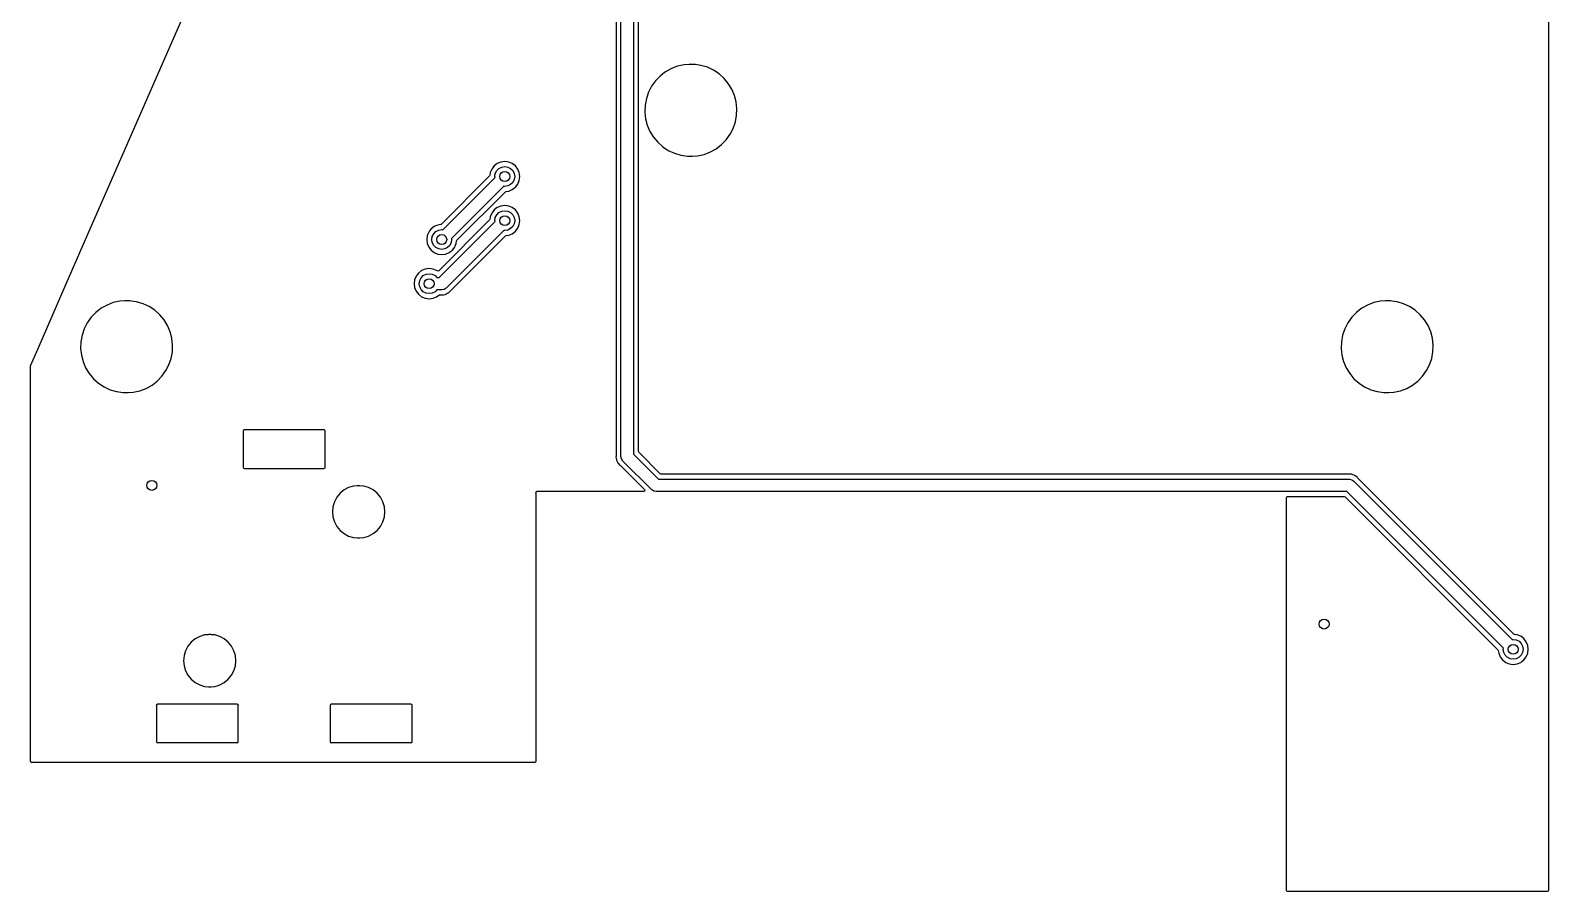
# Model space of a CAD drawing. Extents: x -3.95 to 1.03, y -1.83 to 1.03.
# Drawn here: x -3.953 to -1.544, y -1.834 to -0.468 of the extents above; entities that cross this region are included whole.
import ezdxf

# ---------------------------------------------------------------- set-up
doc = ezdxf.new("R2010")
doc.units = 0
doc.header["$MEASUREMENT"] = 0
doc.layers.add('BLACK', color=7, linetype='CONTINUOUS')

msp = doc.modelspace()

# ---------------------------------------------------------------- linework, layer by layer
at = {"layer": 'BLACK', "linetype": 'CONTINUOUS'}
for p, q in [((-3.8651, -0.8), (-3.607, -0.21)), ((-1.5437, -0.3911), (-1.5437, -1.8325)), ((-3.0156, -1.1443), (-3.0156, -0.4285)), ((-2.9959, -0.4285), (-2.9959, -1.1402)), ((-3.0234, -0.4383), (-3.0234, -1.1432)), ((-2.988, -0.5977), (-2.988, -0.4383)), ((-2.9357, -0.5289), (-2.945, -0.5341)), ((-2.9258, -0.525), (-2.9357, -0.5289)), ((-2.9154, -0.5227), (-2.9258, -0.525)), ((-2.9074, -0.5221), (-2.9154, -0.5227)), ((-2.8994, -0.5221), (-2.9074, -0.5221)), ((-2.9074, -0.5221), (-2.9074, -0.5221)), ((-2.9074, -0.5221), (-2.9074, -0.5221)), ((-2.8973, -0.5225), (-2.8994, -0.5221)), ((-2.8888, -0.5237), (-2.8973, -0.5225)), ((-2.8786, -0.5268), (-2.8888, -0.5237)), ((-2.869, -0.5313), (-2.8786, -0.5268)), ((-2.9609, -0.5483), (-2.9671, -0.5569)), ((-2.9535, -0.5406), (-2.9609, -0.5483)), ((-2.9491, -0.5372), (-2.9535, -0.5406)), ((-2.945, -0.5341), (-2.9491, -0.5372)), ((-2.8601, -0.5372), (-2.869, -0.5313)), ((-2.8521, -0.5443), (-2.8601, -0.5372)), ((-2.8453, -0.5525), (-2.8521, -0.5443)), ((-2.8398, -0.5616), (-2.8453, -0.5525)), ((-2.9754, -0.5765), (-2.9773, -0.587)), ((-2.972, -0.5664), (-2.9754, -0.5765)), ((-2.9754, -0.5765), (-2.9754, -0.5765)), ((-2.9754, -0.5765), (-2.9754, -0.5765)), ((-2.9671, -0.5569), (-2.972, -0.5664)), ((-2.972, -0.5664), (-2.972, -0.5664)), ((-2.972, -0.5664), (-2.972, -0.5664)), ((-2.8356, -0.5714), (-2.8398, -0.5616)), ((-2.8329, -0.5817), (-2.8356, -0.5714)), ((-2.988, -0.9727), (-2.988, -0.5977)), ((-2.9773, -0.587), (-2.9777, -0.5977)), ((-2.9777, -0.5977), (-2.9766, -0.6083)), ((-2.8317, -0.5923), (-2.8329, -0.5817)), ((-2.8321, -0.603), (-2.8317, -0.5923)), ((-2.9766, -0.6083), (-2.9739, -0.6186)), ((-2.9739, -0.6186), (-2.9697, -0.6284)), ((-2.8424, -0.6331), (-2.8375, -0.6236)), ((-2.8375, -0.6236), (-2.834, -0.6135)), ((-2.8375, -0.6236), (-2.8375, -0.6236)), ((-2.8375, -0.6236), (-2.8375, -0.6236)), ((-2.834, -0.6135), (-2.8321, -0.603)), ((-2.9697, -0.6284), (-2.9641, -0.6375)), ((-2.9641, -0.6375), (-2.9573, -0.6457)), ((-2.9573, -0.6457), (-2.9494, -0.6528)), ((-2.8644, -0.6559), (-2.856, -0.6494)), ((-2.856, -0.6494), (-2.8486, -0.6417)), ((-2.8486, -0.6417), (-2.8424, -0.6331)), ((-2.9494, -0.6528), (-2.9405, -0.6587)), ((-2.9405, -0.6587), (-2.9308, -0.6632)), ((-2.9308, -0.6632), (-2.9206, -0.6663)), ((-2.9206, -0.6663), (-2.9101, -0.6679)), ((-2.9101, -0.6679), (-2.9101, -0.6679)), ((-2.9101, -0.6679), (-2.9021, -0.6679)), ((-2.9021, -0.6679), (-2.8941, -0.6673)), ((-2.9021, -0.6679), (-2.9021, -0.6679)), ((-2.8941, -0.6673), (-2.8837, -0.665)), ((-2.8837, -0.665), (-2.8737, -0.6611)), ((-2.8737, -0.6611), (-2.8644, -0.6559)), ((-3.2236, -0.6979), (-3.2241, -0.699)), ((-3.223, -0.6938), (-3.2236, -0.6979)), ((-3.2207, -0.6881), (-3.223, -0.6938)), ((-3.2192, -0.6862), (-3.2207, -0.6881)), ((-3.2169, -0.6831), (-3.2192, -0.6862)), ((-3.2119, -0.6793), (-3.2169, -0.6831)), ((-3.2157, -0.7), (-3.215, -0.6951)), ((-3.215, -0.6951), (-3.2127, -0.6907)), ((-3.2127, -0.6907), (-3.2093, -0.6873)), ((-3.2062, -0.677), (-3.2119, -0.6793)), ((-3.2119, -0.6793), (-3.2119, -0.6793)), ((-3.2093, -0.6873), (-3.2049, -0.685)), ((-3.2, -0.6762), (-3.2062, -0.677)), ((-3.2049, -0.685), (-3.2, -0.6843)), ((-3.1938, -0.677), (-3.2, -0.6762)), ((-3.2, -0.6843), (-3.1951, -0.685)), ((-3.1951, -0.685), (-3.1907, -0.6873)), ((-3.1881, -0.6793), (-3.1938, -0.677)), ((-3.1907, -0.6873), (-3.1873, -0.6907)), ((-3.1831, -0.6831), (-3.1881, -0.6793)), ((-3.1873, -0.6907), (-3.185, -0.6951)), ((-3.185, -0.6951), (-3.1843, -0.7)), ((-3.1793, -0.6881), (-3.1831, -0.6831)), ((-3.177, -0.6938), (-3.1793, -0.6881)), ((-3.1793, -0.6881), (-3.1793, -0.6881)), ((-3.1793, -0.6881), (-3.1793, -0.6881)), ((-3.1761, -0.7), (-3.177, -0.6938)), ((-3.2241, -0.699), (-3.301, -0.7759)), ((-3.2984, -0.7845), (-3.2155, -0.7016)), ((-3.2016, -0.7155), (-3.2845, -0.7984)), ((-3.2155, -0.7016), (-3.2157, -0.7)), ((-3.2, -0.7157), (-3.2016, -0.7155)), ((-3.1951, -0.715), (-3.2, -0.7157)), ((-3.1907, -0.7127), (-3.1951, -0.715)), ((-3.1938, -0.723), (-3.1881, -0.7207)), ((-3.1873, -0.7093), (-3.1907, -0.7127)), ((-3.1881, -0.7207), (-3.1862, -0.7192)), ((-3.185, -0.7049), (-3.1873, -0.7093)), ((-3.1862, -0.7192), (-3.1831, -0.7169)), ((-3.1843, -0.7), (-3.185, -0.7049)), ((-3.1831, -0.7169), (-3.1793, -0.7119)), ((-3.1793, -0.7119), (-3.177, -0.7062)), ((-3.1793, -0.7119), (-3.1793, -0.7119)), ((-3.177, -0.7062), (-3.1761, -0.7)), ((-3.2759, -0.801), (-3.199, -0.7241)), ((-3.2, -0.7462), (-3.2062, -0.747)), ((-3.1938, -0.747), (-3.2, -0.7462)), ((-3.199, -0.7241), (-3.1979, -0.7236)), ((-3.1979, -0.7236), (-3.1938, -0.723)), ((-3.2241, -0.769), (-3.3048, -0.8497)), ((-3.2236, -0.7679), (-3.2241, -0.769)), ((-3.223, -0.7638), (-3.2236, -0.7679)), ((-3.2207, -0.7581), (-3.223, -0.7638)), ((-3.2192, -0.7562), (-3.2207, -0.7581)), ((-3.2169, -0.7531), (-3.2192, -0.7562)), ((-3.2119, -0.7493), (-3.2169, -0.7531)), ((-3.2157, -0.77), (-3.215, -0.7651)), ((-3.2155, -0.7716), (-3.2157, -0.77)), ((-3.215, -0.7651), (-3.2127, -0.7607)), ((-3.2127, -0.7607), (-3.2093, -0.7573)), ((-3.2062, -0.747), (-3.2119, -0.7493)), ((-3.2119, -0.7493), (-3.2119, -0.7493)), ((-3.2093, -0.7573), (-3.2049, -0.755)), ((-3.2049, -0.755), (-3.2, -0.7543)), ((-3.2, -0.7543), (-3.1951, -0.755)), ((-3.1951, -0.755), (-3.1907, -0.7573)), ((-3.1881, -0.7493), (-3.1938, -0.747)), ((-3.1907, -0.7573), (-3.1873, -0.7607)), ((-3.1831, -0.7531), (-3.1881, -0.7493)), ((-3.1873, -0.7607), (-3.185, -0.7651)), ((-3.185, -0.7651), (-3.1843, -0.77)), ((-3.1843, -0.77), (-3.185, -0.7749)), ((-3.1793, -0.7581), (-3.1831, -0.7531)), ((-3.177, -0.7638), (-3.1793, -0.7581)), ((-3.1793, -0.7581), (-3.1793, -0.7581)), ((-3.1793, -0.7581), (-3.1793, -0.7581)), ((-3.1761, -0.77), (-3.177, -0.7638)), ((-3.177, -0.7762), (-3.1761, -0.77)), ((-3.323, -0.7938), (-3.3239, -0.8)), ((-3.3207, -0.7881), (-3.323, -0.7938)), ((-3.3192, -0.7862), (-3.3207, -0.7881)), ((-3.3169, -0.7831), (-3.3192, -0.7862)), ((-3.3119, -0.7793), (-3.3169, -0.7831)), ((-3.315, -0.7951), (-3.3127, -0.7907)), ((-3.3127, -0.7907), (-3.3093, -0.7873)), ((-3.3098, -0.7785), (-3.3119, -0.7793)), ((-3.3119, -0.7793), (-3.3119, -0.7793)), ((-3.3062, -0.777), (-3.3098, -0.7785)), ((-3.3093, -0.7873), (-3.3049, -0.785)), ((-3.3021, -0.7764), (-3.3062, -0.777)), ((-3.3049, -0.785), (-3.3, -0.7843)), ((-3.3041, -0.8602), (-3.2155, -0.7716)), ((-3.301, -0.7759), (-3.3021, -0.7764)), ((-3.3, -0.7843), (-3.2984, -0.7845)), ((-3.2016, -0.7855), (-3.293, -0.877)), ((-3.2856, -0.8807), (-3.199, -0.7941)), ((-3.2, -0.7857), (-3.2016, -0.7855)), ((-3.1951, -0.785), (-3.2, -0.7857)), ((-3.199, -0.7941), (-3.1979, -0.7936)), ((-3.1979, -0.7936), (-3.1938, -0.793)), ((-3.1907, -0.7827), (-3.1951, -0.785)), ((-3.1938, -0.793), (-3.1881, -0.7907)), ((-3.1873, -0.7793), (-3.1907, -0.7827)), ((-3.1881, -0.7907), (-3.1862, -0.7892)), ((-3.185, -0.7749), (-3.1873, -0.7793)), ((-3.1862, -0.7892), (-3.1831, -0.7869)), ((-3.1831, -0.7869), (-3.1793, -0.7819)), ((-3.1793, -0.7819), (-3.177, -0.7762)), ((-3.1793, -0.7819), (-3.1793, -0.7819)), ((-3.8957, -0.87), (-3.8651, -0.8)), ((-3.3239, -0.8), (-3.323, -0.8062)), ((-3.323, -0.8062), (-3.3207, -0.8119)), ((-3.3207, -0.8119), (-3.3169, -0.8169)), ((-3.3169, -0.8169), (-3.3119, -0.8207)), ((-3.3157, -0.8), (-3.315, -0.7951)), ((-3.315, -0.8049), (-3.3157, -0.8)), ((-3.3127, -0.8093), (-3.315, -0.8049)), ((-3.3093, -0.8127), (-3.3127, -0.8093)), ((-3.3049, -0.815), (-3.3093, -0.8127)), ((-3.3, -0.8157), (-3.3049, -0.815)), ((-3.2951, -0.815), (-3.3, -0.8157)), ((-3.2907, -0.8127), (-3.2951, -0.815)), ((-3.2873, -0.8093), (-3.2907, -0.8127)), ((-3.285, -0.8049), (-3.2873, -0.8093)), ((-3.2862, -0.8192), (-3.2831, -0.8169)), ((-3.2843, -0.8), (-3.285, -0.8049)), ((-3.2845, -0.7984), (-3.2843, -0.8)), ((-3.2831, -0.8169), (-3.2793, -0.8119)), ((-3.2793, -0.8119), (-3.2785, -0.8098)), ((-3.2793, -0.8119), (-3.2793, -0.8119)), ((-3.2785, -0.8098), (-3.277, -0.8062)), ((-3.277, -0.8062), (-3.2764, -0.8021)), ((-3.2764, -0.8021), (-3.2759, -0.801)), ((-3.3119, -0.8207), (-3.3062, -0.823)), ((-3.3062, -0.823), (-3.3, -0.8238)), ((-3.3, -0.8238), (-3.2938, -0.823)), ((-3.2938, -0.823), (-3.2881, -0.8207)), ((-3.2881, -0.8207), (-3.2862, -0.8192)), ((-3.343, -0.8638), (-3.3439, -0.87)), ((-3.3407, -0.8581), (-3.343, -0.8638)), ((-3.3392, -0.8562), (-3.3407, -0.8581)), ((-3.3369, -0.8531), (-3.3392, -0.8562)), ((-3.3319, -0.8493), (-3.3369, -0.8531)), ((-3.3357, -0.87), (-3.335, -0.8651)), ((-3.335, -0.8651), (-3.3327, -0.8607)), ((-3.3327, -0.8607), (-3.3293, -0.8573)), ((-3.3262, -0.847), (-3.3319, -0.8493)), ((-3.3319, -0.8493), (-3.3319, -0.8493)), ((-3.3293, -0.8573), (-3.3249, -0.855)), ((-3.32, -0.8462), (-3.3262, -0.847)), ((-3.3249, -0.855), (-3.32, -0.8543)), ((-3.3138, -0.847), (-3.32, -0.8462)), ((-3.32, -0.8543), (-3.3151, -0.855)), ((-3.3151, -0.855), (-3.3107, -0.8573)), ((-3.3081, -0.8493), (-3.3138, -0.847)), ((-3.3107, -0.8573), (-3.3079, -0.8602)), ((-3.3074, -0.8499), (-3.3081, -0.8493)), ((-3.3079, -0.8602), (-3.3041, -0.8602)), ((-3.3062, -0.8503), (-3.3074, -0.8499)), ((-3.3048, -0.8497), (-3.3062, -0.8503)), ((-3.9406, -0.9727), (-3.8957, -0.87)), ((-3.3439, -0.87), (-3.343, -0.8762)), ((-3.343, -0.8762), (-3.3407, -0.8819)), ((-3.3407, -0.8819), (-3.3369, -0.8869)), ((-3.3369, -0.8869), (-3.3319, -0.8907)), ((-3.335, -0.8749), (-3.3357, -0.87)), ((-3.3327, -0.8793), (-3.335, -0.8749)), ((-3.3293, -0.8827), (-3.3327, -0.8793)), ((-3.3319, -0.8907), (-3.3262, -0.893)), ((-3.3249, -0.885), (-3.3293, -0.8827)), ((-3.32, -0.8857), (-3.3249, -0.885)), ((-3.3151, -0.885), (-3.32, -0.8857)), ((-3.3107, -0.8827), (-3.3151, -0.885)), ((-3.3138, -0.893), (-3.3081, -0.8907)), ((-3.3079, -0.8798), (-3.3107, -0.8827)), ((-3.3081, -0.8907), (-3.3048, -0.8881)), ((-3.3, -0.8798), (-3.3079, -0.8798)), ((-3.3048, -0.8881), (-3.3036, -0.8877)), ((-3.3036, -0.8877), (-3.3011, -0.8877)), ((-3.3011, -0.8877), (-3.3009, -0.8877)), ((-3.3009, -0.8877), (-3.2993, -0.8879)), ((-3.2962, -0.8791), (-3.3, -0.8798)), ((-3.2993, -0.8879), (-3.2971, -0.8875)), ((-3.2971, -0.8875), (-3.297, -0.8875)), ((-3.297, -0.8875), (-3.2947, -0.8871)), ((-3.293, -0.877), (-3.2962, -0.8791)), ((-3.2947, -0.8871), (-3.2946, -0.8871)), ((-3.2946, -0.8871), (-3.2942, -0.8869)), ((-3.2942, -0.8869), (-3.2941, -0.8869)), ((-3.2941, -0.8869), (-3.292, -0.8859)), ((-3.292, -0.8858), (-3.2899, -0.8848)), ((-3.292, -0.8859), (-3.292, -0.8858)), ((-3.2899, -0.8848), (-3.2898, -0.8848)), ((-3.2898, -0.8848), (-3.2894, -0.8845)), ((-3.2894, -0.8844), (-3.2877, -0.8828)), ((-3.2894, -0.8845), (-3.2894, -0.8844)), ((-3.2877, -0.8828), (-3.286, -0.8812)), ((-3.2877, -0.8828), (-3.2877, -0.8828)), ((-3.286, -0.8812), (-3.2859, -0.8811)), ((-3.2859, -0.8811), (-3.2856, -0.8807)), ((-3.8443, -0.9122), (-3.8487, -0.9156)), ((-3.8403, -0.9091), (-3.8443, -0.9122)), ((-3.831, -0.9039), (-3.8403, -0.9091)), ((-3.8211, -0.9), (-3.831, -0.9039)), ((-3.8106, -0.8977), (-3.8211, -0.9)), ((-3.8027, -0.8971), (-3.8106, -0.8977)), ((-3.7947, -0.8971), (-3.8027, -0.8971)), ((-3.8027, -0.8971), (-3.8027, -0.8971)), ((-3.8027, -0.8971), (-3.8027, -0.8971)), ((-3.7926, -0.8975), (-3.7947, -0.8971)), ((-3.7841, -0.8987), (-3.7926, -0.8975)), ((-3.7739, -0.9018), (-3.7841, -0.8987)), ((-3.7643, -0.9063), (-3.7739, -0.9018)), ((-3.7553, -0.9122), (-3.7643, -0.9063)), ((-3.7474, -0.9193), (-3.7553, -0.9122)), ((-3.3262, -0.893), (-3.32, -0.8938)), ((-3.32, -0.8938), (-3.3138, -0.893)), ((-1.8443, -0.9122), (-1.8487, -0.9156)), ((-1.8403, -0.9091), (-1.8443, -0.9122)), ((-1.831, -0.9039), (-1.8403, -0.9091)), ((-1.8211, -0.9), (-1.831, -0.9039)), ((-1.8106, -0.8977), (-1.8211, -0.9)), ((-1.8027, -0.8971), (-1.8106, -0.8977)), ((-1.7947, -0.8971), (-1.8027, -0.8971)), ((-1.8027, -0.8971), (-1.8027, -0.8971)), ((-1.8027, -0.8971), (-1.8027, -0.8971)), ((-1.7926, -0.8975), (-1.7947, -0.8971)), ((-1.7841, -0.8987), (-1.7926, -0.8975)), ((-1.7739, -0.9018), (-1.7841, -0.8987)), ((-1.7643, -0.9063), (-1.7739, -0.9018)), ((-1.7553, -0.9122), (-1.7643, -0.9063)), ((-1.7474, -0.9193), (-1.7553, -0.9122)), ((-3.8624, -0.9319), (-3.8672, -0.9414)), ((-3.8561, -0.9233), (-3.8624, -0.9319)), ((-3.8487, -0.9156), (-3.8561, -0.9233)), ((-3.7406, -0.9275), (-3.7474, -0.9193)), ((-3.735, -0.9366), (-3.7406, -0.9275)), ((-3.7309, -0.9464), (-3.735, -0.9366)), ((-1.8623, -0.9319), (-1.8672, -0.9414)), ((-1.8561, -0.9233), (-1.8623, -0.9319)), ((-1.8487, -0.9156), (-1.8561, -0.9233)), ((-1.7406, -0.9275), (-1.7474, -0.9193)), ((-1.735, -0.9366), (-1.7406, -0.9275)), ((-1.7309, -0.9464), (-1.735, -0.9366)), ((-3.8726, -0.962), (-3.873, -0.9727)), ((-3.8707, -0.9515), (-3.8726, -0.962)), ((-3.8672, -0.9414), (-3.8707, -0.9515)), ((-3.8707, -0.9515), (-3.8707, -0.9515)), ((-3.8707, -0.9515), (-3.8707, -0.9515)), ((-3.8672, -0.9414), (-3.8672, -0.9414)), ((-3.8672, -0.9414), (-3.8672, -0.9414)), ((-3.7282, -0.9567), (-3.7309, -0.9464)), ((-3.727, -0.9673), (-3.7282, -0.9567)), ((-1.8726, -0.962), (-1.873, -0.9727)), ((-1.8707, -0.9515), (-1.8726, -0.962)), ((-1.8672, -0.9414), (-1.8707, -0.9515)), ((-1.8707, -0.9515), (-1.8707, -0.9515)), ((-1.8707, -0.9515), (-1.8707, -0.9515)), ((-1.8672, -0.9414), (-1.8672, -0.9414)), ((-1.8672, -0.9414), (-1.8672, -0.9414)), ((-1.7282, -0.9567), (-1.7309, -0.9464)), ((-1.727, -0.9673), (-1.7282, -0.9567)), ((-3.9526, -1.0001), (-3.9406, -0.9727)), ((-3.873, -0.9727), (-3.8718, -0.9833)), ((-3.8718, -0.9833), (-3.8691, -0.9936)), ((-3.7293, -0.9885), (-3.7274, -0.978)), ((-3.7274, -0.978), (-3.727, -0.9673)), ((-2.988, -1.1361), (-2.988, -0.9727)), ((-1.873, -0.9727), (-1.8718, -0.9833)), ((-1.8718, -0.9833), (-1.8691, -0.9936)), ((-1.7293, -0.9885), (-1.7274, -0.978)), ((-1.7274, -0.978), (-1.727, -0.9673)), ((-3.9527, -1.0008), (-3.9526, -1.0001)), ((-3.9527, -1.161), (-3.9527, -1.0008)), ((-3.8691, -0.9936), (-3.865, -1.0034)), ((-3.865, -1.0034), (-3.8594, -1.0125)), ((-3.7439, -1.0167), (-3.7376, -1.008)), ((-3.7376, -1.008), (-3.7328, -0.9986)), ((-3.7328, -0.9986), (-3.7293, -0.9885)), ((-3.7328, -0.9986), (-3.7328, -0.9986)), ((-3.7328, -0.9986), (-3.7328, -0.9986)), ((-1.8691, -0.9936), (-1.865, -1.0034)), ((-1.865, -1.0034), (-1.8594, -1.0125)), ((-1.7438, -1.0167), (-1.7376, -1.008)), ((-1.7376, -1.008), (-1.7328, -0.9986)), ((-1.7328, -0.9986), (-1.7293, -0.9885)), ((-1.7328, -0.9986), (-1.7328, -0.9986)), ((-1.7328, -0.9986), (-1.7328, -0.9986)), ((-3.8594, -1.0125), (-3.8526, -1.0207)), ((-3.8526, -1.0207), (-3.8447, -1.0278)), ((-3.8447, -1.0278), (-3.8357, -1.0337)), ((-3.8357, -1.0337), (-3.8261, -1.0382)), ((-3.769, -1.0361), (-3.7597, -1.0309)), ((-3.7597, -1.0309), (-3.7513, -1.0244)), ((-3.7513, -1.0244), (-3.7439, -1.0167)), ((-1.8594, -1.0125), (-1.8526, -1.0207)), ((-1.8526, -1.0207), (-1.8446, -1.0278)), ((-1.8446, -1.0278), (-1.8357, -1.0337)), ((-1.8357, -1.0337), (-1.8261, -1.0382)), ((-1.769, -1.0361), (-1.7597, -1.0309)), ((-1.7597, -1.0309), (-1.7512, -1.0244)), ((-1.7512, -1.0244), (-1.7438, -1.0167)), ((-3.8261, -1.0382), (-3.8159, -1.0413)), ((-3.8159, -1.0413), (-3.8053, -1.0429)), ((-3.8053, -1.0429), (-3.8053, -1.0429)), ((-3.8053, -1.0429), (-3.7974, -1.0429)), ((-3.7974, -1.0429), (-3.7973, -1.0429)), ((-3.7973, -1.0429), (-3.7894, -1.0423)), ((-3.7894, -1.0423), (-3.779, -1.0399)), ((-3.779, -1.0399), (-3.769, -1.0361)), ((-1.8261, -1.0382), (-1.8159, -1.0413)), ((-1.8159, -1.0413), (-1.8053, -1.0429)), ((-1.8053, -1.0429), (-1.8053, -1.0429)), ((-1.8053, -1.0429), (-1.7974, -1.0429)), ((-1.7974, -1.0429), (-1.7973, -1.0429)), ((-1.7973, -1.0429), (-1.7894, -1.0423)), ((-1.7894, -1.0423), (-1.779, -1.0399)), ((-1.779, -1.0399), (-1.769, -1.0361)), ((-3.6145, -1.1024), (-3.6151, -1.1039)), ((-3.6151, -1.1039), (-3.6151, -1.104)), ((-3.6151, -1.104), (-3.615, -1.1047)), ((-3.615, -1.1047), (-3.615, -1.1602)), ((-3.6134, -1.1019), (-3.6145, -1.1024)), ((-3.613, -1.1018), (-3.6134, -1.1019)), ((-3.6122, -1.1019), (-3.613, -1.1018)), ((-3.613, -1.1018), (-3.613, -1.1018)), ((-3.4878, -1.1019), (-3.6122, -1.1019)), ((-3.487, -1.1018), (-3.4878, -1.1019)), ((-3.4866, -1.1019), (-3.487, -1.1018)), ((-3.487, -1.1018), (-3.487, -1.1018)), ((-3.4855, -1.1024), (-3.4866, -1.1019)), ((-3.4849, -1.1039), (-3.4855, -1.1024)), ((-3.485, -1.1047), (-3.4849, -1.104)), ((-3.485, -1.1602), (-3.485, -1.1047)), ((-3.4849, -1.104), (-3.4849, -1.1039)), ((-3.0235, -1.1434), (-3.0236, -1.145)), ((-3.0236, -1.145), (-3.0232, -1.1472)), ((-3.0234, -1.1432), (-3.0235, -1.1434)), ((-3.0232, -1.1472), (-3.0232, -1.1473)), ((-3.0232, -1.1473), (-3.0229, -1.1496)), ((-3.0229, -1.1496), (-3.0228, -1.1497)), ((-3.0228, -1.1497), (-3.0227, -1.1501)), ((-3.0227, -1.1501), (-3.0226, -1.1502)), ((-3.0226, -1.1502), (-3.0216, -1.1522)), ((-3.0216, -1.1522), (-3.0215, -1.1523)), ((-3.0215, -1.1523), (-3.0205, -1.1544)), ((-3.0205, -1.1544), (-3.0205, -1.1545)), ((-3.0205, -1.1545), (-3.0202, -1.1549)), ((-3.0202, -1.1549), (-3.0201, -1.1549)), ((-3.0201, -1.1549), (-3.0185, -1.1566)), ((-3.0148, -1.1481), (-3.0156, -1.1443)), ((-3.0127, -1.1513), (-3.0148, -1.1481)), ((-2.9669, -1.197), (-3.0127, -1.1513)), ((-2.9959, -1.1402), (-2.9559, -1.1802)), ((-2.9874, -1.1375), (-2.988, -1.1361)), ((-2.9532, -1.1718), (-2.9874, -1.1375)), ((-3.9527, -1.2319), (-3.9527, -1.161)), ((-3.615, -1.1602), (-3.6151, -1.161)), ((-3.6151, -1.161), (-3.6151, -1.161)), ((-3.6151, -1.161), (-3.615, -1.1614)), ((-3.615, -1.1614), (-3.6145, -1.1625)), ((-3.6145, -1.1625), (-3.613, -1.1632)), ((-3.613, -1.1632), (-3.6122, -1.163)), ((-3.613, -1.1632), (-3.613, -1.1632)), ((-3.6122, -1.163), (-3.4878, -1.163)), ((-3.4878, -1.163), (-3.487, -1.1632)), ((-3.487, -1.1632), (-3.4855, -1.1625)), ((-3.487, -1.1632), (-3.487, -1.1632)), ((-3.4855, -1.1625), (-3.485, -1.1614)), ((-3.4849, -1.161), (-3.485, -1.1602)), ((-3.485, -1.1614), (-3.4849, -1.161)), ((-3.4849, -1.161), (-3.4849, -1.161)), ((-3.0185, -1.1566), (-3.0185, -1.1566)), ((-3.0185, -1.1566), (-3.0169, -1.1583)), ((-3.0169, -1.1583), (-3.0168, -1.1584)), ((-3.0168, -1.1584), (-3.0164, -1.1587)), ((-3.0164, -1.1587), (-2.997, -1.1781)), ((-2.997, -1.1781), (-2.9785, -1.1966)), ((-2.9559, -1.1802), (-1.8599, -1.1802)), ((-2.9518, -1.1723), (-2.9532, -1.1718)), ((-1.8625, -1.1723), (-2.9518, -1.1723)), ((-1.862, -1.1723), (-1.8625, -1.1723)), ((-1.8619, -1.1722), (-1.862, -1.1723)), ((-1.8597, -1.1723), (-1.8619, -1.1722)), ((-1.8619, -1.1722), (-1.8619, -1.1722)), ((-1.8599, -1.1802), (-1.8562, -1.181)), ((-1.8596, -1.1723), (-1.8597, -1.1723)), ((-1.8573, -1.1723), (-1.8596, -1.1723)), ((-1.8572, -1.1723), (-1.8573, -1.1723)), ((-1.8573, -1.1723), (-1.8573, -1.1723)), ((-1.8567, -1.1724), (-1.8572, -1.1723)), ((-1.8566, -1.1724), (-1.8567, -1.1724)), ((-1.8544, -1.1732), (-1.8566, -1.1724)), ((-1.8522, -1.1739), (-1.8544, -1.1732)), ((-1.8544, -1.1732), (-1.8544, -1.1732)), ((-1.8521, -1.1739), (-1.8522, -1.1739)), ((-1.8516, -1.1742), (-1.8521, -1.1739)), ((-1.8497, -1.1756), (-1.8516, -1.1742)), ((-1.8516, -1.1742), (-1.8516, -1.1742)), ((-1.8478, -1.1769), (-1.8497, -1.1756)), ((-1.8497, -1.1756), (-1.8497, -1.1756)), ((-1.8468, -1.1781), (-1.8478, -1.1769)), ((-1.8466, -1.1783), (-1.8468, -1.1781)), ((-1.599, -1.4259), (-1.8466, -1.1783)), ((-3.4613, -1.2025), (-3.4664, -1.2088)), ((-3.455, -1.1973), (-3.4613, -1.2025)), ((-3.4478, -1.1935), (-3.455, -1.1973)), ((-3.44, -1.1911), (-3.4478, -1.1935)), ((-3.4478, -1.1935), (-3.4478, -1.1935)), ((-3.4478, -1.1935), (-3.4478, -1.1935)), ((-3.434, -1.1905), (-3.44, -1.1911)), ((-3.4339, -1.1905), (-3.434, -1.1905)), ((-3.4299, -1.1905), (-3.4339, -1.1905)), ((-3.4298, -1.1905), (-3.4299, -1.1905)), ((-3.4238, -1.1911), (-3.4298, -1.1905)), ((-3.4298, -1.1905), (-3.4298, -1.1905)), ((-3.416, -1.1935), (-3.4238, -1.1911)), ((-3.4088, -1.1973), (-3.416, -1.1935)), ((-3.4025, -1.2025), (-3.4088, -1.1973)), ((-3.3973, -1.2088), (-3.4025, -1.2025)), ((-3.1504, -1.2003), (-3.151, -1.2019)), ((-3.151, -1.2019), (-3.151, -1.2019)), ((-3.151, -1.2019), (-3.1509, -1.2026)), ((-3.1509, -1.2026), (-3.1509, -1.6275)), ((-3.1493, -1.1999), (-3.1504, -1.2003)), ((-3.1489, -1.1997), (-3.1493, -1.1999)), ((-3.1488, -1.1997), (-3.1489, -1.1997)), ((-3.1481, -1.1999), (-3.1488, -1.1997)), ((-2.9799, -1.1999), (-3.1481, -1.1999)), ((-2.9785, -1.1993), (-2.9799, -1.1999)), ((-2.9785, -1.1966), (-2.9779, -1.198)), ((-2.9779, -1.198), (-2.9785, -1.1993)), ((-2.9637, -1.1991), (-2.9669, -1.197)), ((-2.96, -1.1999), (-2.9637, -1.1991)), ((-1.864, -1.1999), (-2.96, -1.1999)), ((-1.6155, -1.4484), (-1.864, -1.1999)), ((-1.8562, -1.181), (-1.853, -1.1831)), ((-1.853, -1.1831), (-1.6016, -1.4345)), ((-3.4726, -1.2238), (-3.4735, -1.2319)), ((-3.4703, -1.216), (-3.4726, -1.2238)), ((-3.4664, -1.2088), (-3.4703, -1.216)), ((-3.3935, -1.216), (-3.3973, -1.2088)), ((-3.3911, -1.2238), (-3.3935, -1.216)), ((-3.3903, -1.2319), (-3.3911, -1.2238)), ((-1.9599, -1.2097), (-1.9593, -1.2084)), ((-1.9599, -1.8325), (-1.9599, -1.2097)), ((-1.9593, -1.2084), (-1.9579, -1.2078)), ((-1.9579, -1.2078), (-1.8681, -1.2078)), ((-1.8681, -1.2078), (-1.8667, -1.2084)), ((-1.8667, -1.2084), (-1.6241, -1.451)), ((-3.9527, -1.4681), (-3.9527, -1.2319)), ((-3.4735, -1.2319), (-3.4726, -1.24)), ((-3.4726, -1.24), (-3.4703, -1.2478)), ((-3.4703, -1.2478), (-3.4664, -1.255)), ((-3.3973, -1.255), (-3.3935, -1.2478)), ((-3.3935, -1.2478), (-3.3911, -1.24)), ((-3.3935, -1.2478), (-3.3935, -1.2478)), ((-3.3911, -1.24), (-3.3903, -1.2319)), ((-3.4664, -1.255), (-3.4613, -1.2613)), ((-3.4613, -1.2613), (-3.455, -1.2664)), ((-3.455, -1.2664), (-3.4478, -1.2703)), ((-3.4478, -1.2703), (-3.44, -1.2727)), ((-3.44, -1.2727), (-3.4339, -1.2732)), ((-3.4339, -1.2732), (-3.4339, -1.2732)), ((-3.4339, -1.2732), (-3.4299, -1.2732)), ((-3.4299, -1.2732), (-3.4244, -1.2727)), ((-3.4299, -1.2732), (-3.4299, -1.2732)), ((-3.4244, -1.2727), (-3.4238, -1.2727)), ((-3.4238, -1.2727), (-3.4199, -1.2715)), ((-3.4199, -1.2715), (-3.416, -1.2703)), ((-3.416, -1.2703), (-3.4088, -1.2664)), ((-3.4088, -1.2664), (-3.4025, -1.2613)), ((-3.4025, -1.2613), (-3.3973, -1.255)), ((-3.7027, -1.445), (-3.7065, -1.4522)), ((-3.6975, -1.4387), (-3.7027, -1.445)), ((-3.6912, -1.4336), (-3.6975, -1.4387)), ((-3.684, -1.4297), (-3.6912, -1.4336)), ((-3.6762, -1.4273), (-3.684, -1.4297)), ((-3.684, -1.4297), (-3.684, -1.4297)), ((-3.684, -1.4297), (-3.684, -1.4297)), ((-3.6702, -1.4268), (-3.6762, -1.4273)), ((-3.6701, -1.4267), (-3.6702, -1.4268)), ((-3.6661, -1.4267), (-3.6701, -1.4267)), ((-3.666, -1.4268), (-3.6661, -1.4267)), ((-3.66, -1.4273), (-3.666, -1.4268)), ((-3.666, -1.4268), (-3.666, -1.4268)), ((-3.6522, -1.4297), (-3.66, -1.4273)), ((-3.645, -1.4336), (-3.6522, -1.4297)), ((-3.6387, -1.4387), (-3.645, -1.4336)), ((-3.6336, -1.445), (-3.6387, -1.4387)), ((-3.6297, -1.4522), (-3.6336, -1.445)), ((-1.6016, -1.4345), (-1.6, -1.4343)), ((-1.6, -1.4343), (-1.5951, -1.435)), ((-1.5979, -1.4264), (-1.599, -1.4259)), ((-1.5938, -1.427), (-1.5979, -1.4264)), ((-1.5951, -1.435), (-1.5907, -1.4373)), ((-1.5881, -1.4293), (-1.5938, -1.427)), ((-1.5907, -1.4373), (-1.5873, -1.4407)), ((-1.5831, -1.4331), (-1.5881, -1.4293)), ((-1.5873, -1.4407), (-1.585, -1.4451)), ((-1.585, -1.4451), (-1.5842, -1.45)), ((-1.5794, -1.4381), (-1.5831, -1.4331)), ((-1.577, -1.4438), (-1.5794, -1.4381)), ((-1.5794, -1.4381), (-1.5794, -1.4381)), ((-1.5794, -1.4381), (-1.5794, -1.4381)), ((-1.5761, -1.45), (-1.577, -1.4438)), ((-3.9527, -1.5961), (-3.9527, -1.4681)), ((-3.7089, -1.46), (-3.7097, -1.4681)), ((-3.7097, -1.4681), (-3.7089, -1.4762)), ((-3.7065, -1.4522), (-3.7089, -1.46)), ((-3.6273, -1.46), (-3.6297, -1.4522)), ((-3.6265, -1.4681), (-3.6273, -1.46)), ((-3.6273, -1.4762), (-3.6265, -1.4681)), ((-1.6241, -1.451), (-1.6236, -1.4521)), ((-1.6236, -1.4521), (-1.623, -1.4562)), ((-1.623, -1.4562), (-1.6206, -1.4619)), ((-1.6206, -1.4619), (-1.6169, -1.4669)), ((-1.6169, -1.4669), (-1.6119, -1.4707)), ((-1.6158, -1.45), (-1.6155, -1.4484)), ((-1.615, -1.4549), (-1.6158, -1.45)), ((-1.6127, -1.4593), (-1.615, -1.4549)), ((-1.6093, -1.4627), (-1.6127, -1.4593)), ((-1.6049, -1.465), (-1.6093, -1.4627)), ((-1.6, -1.4658), (-1.6049, -1.465)), ((-1.5951, -1.465), (-1.6, -1.4658)), ((-1.5907, -1.4627), (-1.5951, -1.465)), ((-1.5873, -1.4593), (-1.5907, -1.4627)), ((-1.5881, -1.4707), (-1.5862, -1.4692)), ((-1.585, -1.4549), (-1.5873, -1.4593)), ((-1.5862, -1.4692), (-1.5831, -1.4669)), ((-1.5842, -1.45), (-1.585, -1.4549)), ((-1.5831, -1.4669), (-1.5794, -1.4619)), ((-1.5794, -1.4619), (-1.577, -1.4562)), ((-1.5794, -1.4619), (-1.5794, -1.4619)), ((-1.577, -1.4562), (-1.5761, -1.45)), ((-3.7089, -1.4762), (-3.7065, -1.484)), ((-3.7065, -1.484), (-3.7027, -1.4912)), ((-3.7027, -1.4912), (-3.6975, -1.4975)), ((-3.6387, -1.4975), (-3.6336, -1.4912)), ((-3.6336, -1.4912), (-3.6297, -1.484)), ((-3.6297, -1.484), (-3.6273, -1.4762)), ((-3.6297, -1.484), (-3.6297, -1.484)), ((-1.6119, -1.4707), (-1.6062, -1.473)), ((-1.6062, -1.473), (-1.6, -1.4739)), ((-1.6, -1.4739), (-1.5938, -1.473)), ((-1.5938, -1.473), (-1.5881, -1.4707)), ((-3.6975, -1.4975), (-3.6912, -1.5027)), ((-3.6912, -1.5027), (-3.684, -1.5065)), ((-3.684, -1.5065), (-3.6762, -1.5089)), ((-3.6762, -1.5089), (-3.6701, -1.5095)), ((-3.6701, -1.5095), (-3.6701, -1.5095)), ((-3.6701, -1.5095), (-3.6661, -1.5095)), ((-3.6661, -1.5095), (-3.6606, -1.5089)), ((-3.6661, -1.5095), (-3.6661, -1.5095)), ((-3.6606, -1.5089), (-3.66, -1.5089)), ((-3.66, -1.5089), (-3.6561, -1.5077)), ((-3.6561, -1.5077), (-3.6522, -1.5065)), ((-3.6522, -1.5065), (-3.645, -1.5027)), ((-3.645, -1.5027), (-3.6387, -1.4975)), ((-3.7523, -1.5374), (-3.7529, -1.539)), ((-3.7529, -1.539), (-3.7529, -1.539)), ((-3.7529, -1.539), (-3.7528, -1.5398)), ((-3.7528, -1.5398), (-3.7528, -1.5953)), ((-3.7512, -1.537), (-3.7523, -1.5374)), ((-3.7508, -1.5368), (-3.7512, -1.537)), ((-3.75, -1.537), (-3.7508, -1.5368)), ((-3.7508, -1.5368), (-3.7508, -1.5368)), ((-3.6256, -1.537), (-3.75, -1.537)), ((-3.6248, -1.5368), (-3.6256, -1.537)), ((-3.6244, -1.537), (-3.6248, -1.5368)), ((-3.6248, -1.5368), (-3.6248, -1.5368)), ((-3.6233, -1.5374), (-3.6244, -1.537)), ((-3.6227, -1.539), (-3.6233, -1.5374)), ((-3.6228, -1.5398), (-3.6227, -1.539)), ((-3.6228, -1.5953), (-3.6228, -1.5398)), ((-3.6227, -1.539), (-3.6227, -1.539)), ((-3.4767, -1.5374), (-3.4773, -1.539)), ((-3.4773, -1.539), (-3.4773, -1.539)), ((-3.4773, -1.539), (-3.4772, -1.5398)), ((-3.4772, -1.5398), (-3.4772, -1.5953)), ((-3.4756, -1.537), (-3.4767, -1.5374)), ((-3.4752, -1.5368), (-3.4756, -1.537)), ((-3.4744, -1.537), (-3.4752, -1.5368)), ((-3.4752, -1.5368), (-3.4752, -1.5368)), ((-3.35, -1.537), (-3.4744, -1.537)), ((-3.3493, -1.5368), (-3.35, -1.537)), ((-3.3492, -1.5368), (-3.3493, -1.5368)), ((-3.3488, -1.537), (-3.3492, -1.5368)), ((-3.3477, -1.5374), (-3.3488, -1.537)), ((-3.3471, -1.539), (-3.3477, -1.5374)), ((-3.3472, -1.5398), (-3.3471, -1.539)), ((-3.3472, -1.5953), (-3.3472, -1.5398)), ((-3.3471, -1.539), (-3.3471, -1.539)), ((-3.9527, -1.6275), (-3.9527, -1.5961)), ((-3.7528, -1.5953), (-3.7529, -1.596)), ((-3.7529, -1.596), (-3.7529, -1.5961)), ((-3.7529, -1.5961), (-3.7528, -1.5965)), ((-3.7528, -1.5965), (-3.7523, -1.5976)), ((-3.7523, -1.5976), (-3.7508, -1.5982)), ((-3.7508, -1.5982), (-3.75, -1.598)), ((-3.7508, -1.5982), (-3.7508, -1.5982)), ((-3.75, -1.598), (-3.6256, -1.598)), ((-3.6256, -1.598), (-3.6248, -1.5982)), ((-3.6248, -1.5982), (-3.6233, -1.5976)), ((-3.6248, -1.5982), (-3.6248, -1.5982)), ((-3.6233, -1.5976), (-3.6228, -1.5965)), ((-3.6227, -1.596), (-3.6228, -1.5953)), ((-3.6228, -1.5965), (-3.6227, -1.5961)), ((-3.6227, -1.5961), (-3.6227, -1.596)), ((-3.4772, -1.5953), (-3.4773, -1.596)), ((-3.4773, -1.596), (-3.4773, -1.5961)), ((-3.4773, -1.5961), (-3.4772, -1.5965)), ((-3.4772, -1.5965), (-3.4767, -1.5976)), ((-3.4767, -1.5976), (-3.4752, -1.5982)), ((-3.4752, -1.5982), (-3.4744, -1.598)), ((-3.4752, -1.5982), (-3.4752, -1.5982)), ((-3.4744, -1.598), (-3.35, -1.598)), ((-3.35, -1.598), (-3.3493, -1.5982)), ((-3.3493, -1.5982), (-3.3492, -1.5982)), ((-3.3492, -1.5982), (-3.3477, -1.5976)), ((-3.3477, -1.5976), (-3.3472, -1.5965)), ((-3.3471, -1.596), (-3.3472, -1.5953)), ((-3.3472, -1.5965), (-3.3471, -1.5961)), ((-3.3471, -1.5961), (-3.3471, -1.596)), ((-3.9522, -1.6288), (-3.9527, -1.6275)), ((-3.9508, -1.6294), (-3.9522, -1.6288)), ((-3.1528, -1.6294), (-3.9508, -1.6294)), ((-3.1514, -1.6288), (-3.1528, -1.6294)), ((-3.1509, -1.6275), (-3.1514, -1.6288)), ((-1.9593, -1.8338), (-1.9599, -1.8325)), ((-1.9579, -1.8344), (-1.9593, -1.8338)), ((-1.5457, -1.8344), (-1.9579, -1.8344)), ((-1.5443, -1.8338), (-1.5457, -1.8344)), ((-1.5437, -1.8325), (-1.5443, -1.8338))]:
    msp.add_line(p, q, dxfattribs=at)
at = {"layer": 'BLACK'}
for centre in [(-3.2, -0.7), (-3.2, -0.77), (-3.3, -0.8), (-3.32, -0.87), (-3.76, -1.19), (-1.9, -1.41), (-1.6, -1.45)]:
    msp.add_circle(centre, 0.00787, dxfattribs=at)

doc.saveas('drawing.dxf')
